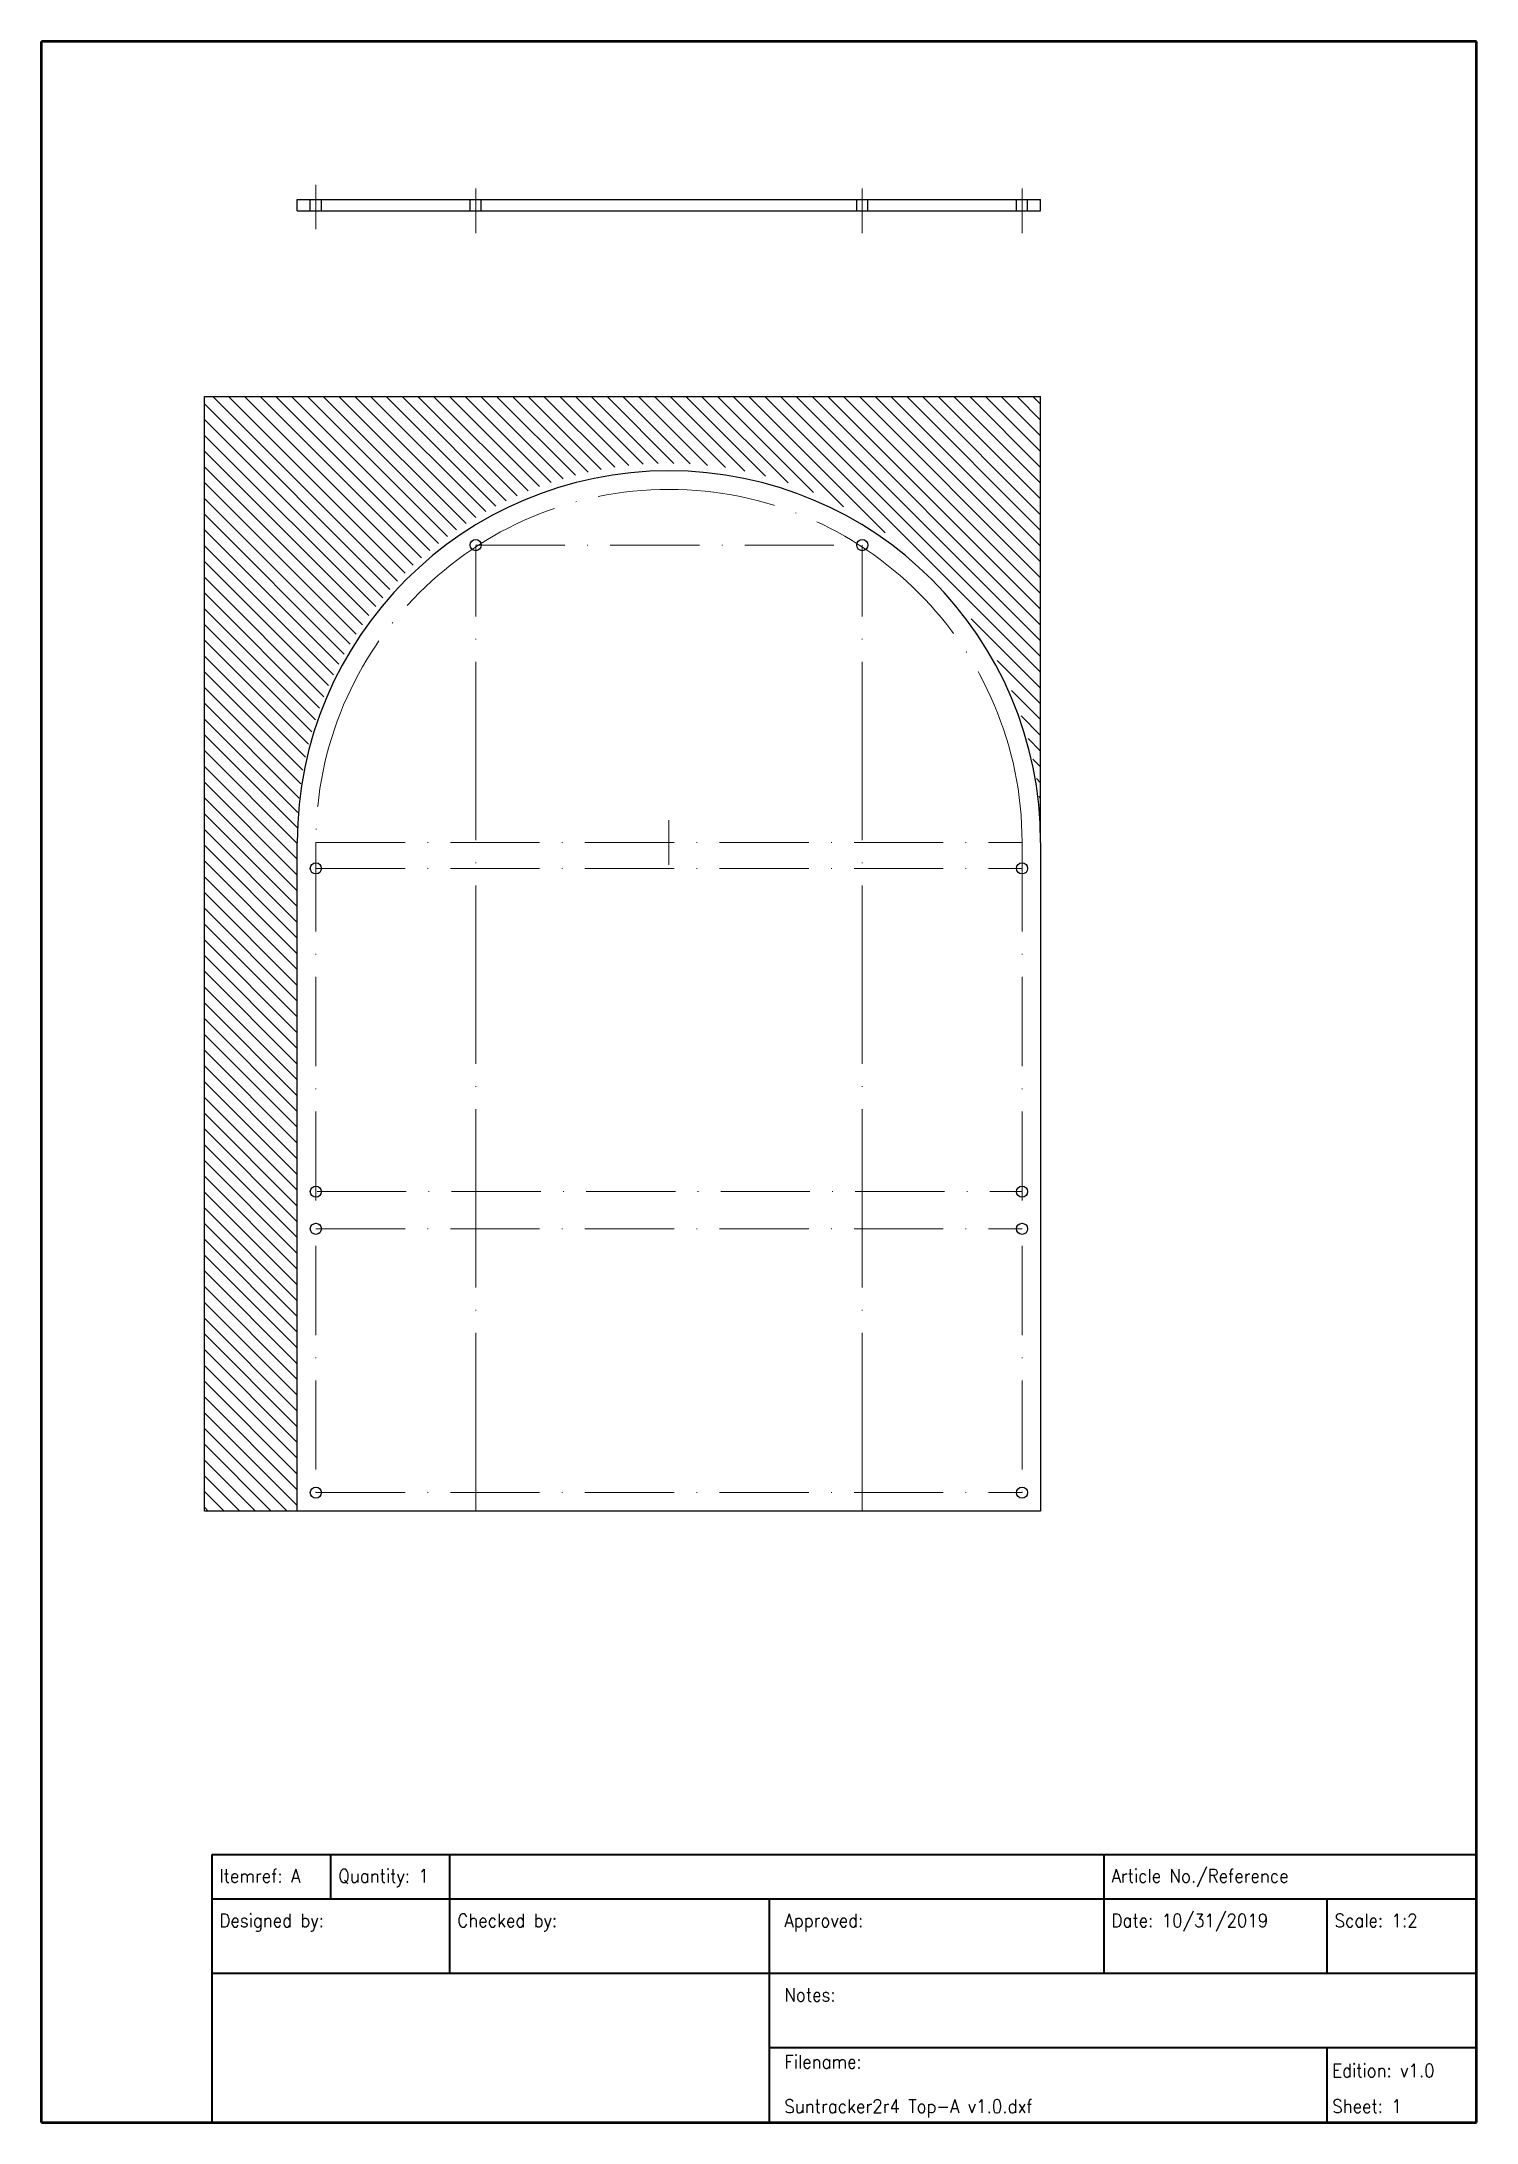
# Model space of a CAD drawing. Header units: millimetres. Extents: x -104 to 89, y -157 to 123.
import ezdxf

# ---------------------------------------------------------------- set-up
doc = ezdxf.new("R2010")
doc.units = ezdxf.units.MM
doc.header["$MEASUREMENT"] = 0
doc.linetypes.add('ACAD_ISO04W100', pattern=[30, 24, -3, 0, -3])
doc.linetypes.add('ACAD_ISO10W100', pattern=[18, 12, -3, 0, -3])
doc.layers.get('0').update_dxf_attribs({"color": 18, "lineweight": 25, "true_color": 0x000000})
for name, color, linetype, lineweight, true_color in [('0 ... Background', 18, 'Continuous', 35, 0x000000), ('0 ... Frame', 18, 'Continuous', 50, 0x000000), ('Bottom Stand ... Construction', 176, 'ACAD_ISO10W100', 13, 0x000080), ('Dimensions', 18, 'Continuous', 25, 0x000000), ('Motor Bridge ... Construction', 176, 'ACAD_ISO10W100', 13, 0x000080), ('Side Stand ... Construction', 18, 'ACAD_ISO04W100', 13, 0x000000), ('Side Stand ... Dimensions', 18, 'Continuous', 13, 0x000000)]:
    doc.layers.add(name, color=color, linetype=linetype, lineweight=lineweight, true_color=true_color)
doc.styles.add('textstyle11', font='Standard')
doc.styles.add('textstyle12', font='Standard')
doc.styles.add('textstyle13', font='Standard')
doc.styles.add('textstyle14', font='Standard')
doc.styles.add('textstyle15', font='Standard')
doc.styles.add('textstyle16', font='Standard')
doc.styles.add('textstyle17', font='Standard')
doc.styles.add('textstyle18', font='Standard')
doc.styles.add('textstyle19', font='Standard')
doc.styles.add('textstyle20', font='Standard')
doc.styles.add('textstyle21', font='Standard')

msp = doc.modelspace()

# ---------------------------------------------------------------- hatches: boundary and pattern name
at = {"layer": 'Side Stand ... Dimensions'}
h = msp.add_hatch(dxfattribs=at)
h.set_pattern_fill('ANSI31', color=256, scale=12, angle=90, style=0, pattern_type=0)
edge = h.paths.add_edge_path(flags=0)
edge.add_line((-40, 75), (30, 75))
edge.add_line((30, 75), (30, 16))
edge.add_arc((-20, 16), 50, 0, 180)
edge.add_line((-70, 16), (-70, -75))
edge.add_line((-70, -75), (-82.5, -75))
edge.add_line((-82.5, -75), (-82.5, 50))
edge.add_line((-82.5, 50), (-82.5, 75))
edge.add_line((-82.5, 75), (-40, 75))

# ---------------------------------------------------------------- linework, layer by layer
for p, q in [((-70, 101.5), (30, 101.5)), ((-70, 100), (-70, 101.5)), ((-68.25, 100), (-68.25, 101.5)), ((-66.75, 100), (-66.75, 101.5)), ((-46.75, 100), (-46.75, 101.5)), ((-45.25, 100), (-45.25, 101.5)), ((5.25, 100), (5.25, 101.5)), ((6.75, 100), (6.75, 101.5)), ((26.75, 100), (26.75, 101.5)), ((28.25, 100), (28.25, 101.5)), ((30, 100), (30, 101.5)), ((-70, 100), (30, 100)), ((30, 15), (30, -75)), ((30, -75), (-70, -75))]:
    msp.add_line(p, q)
for centre in [(-46, 55), (6, 55), (-67.5, 11.5), (27.5, 11.5), (-67.5, -32), (27.5, -32), (-67.5, -37), (27.5, -37), (-67.5, -72.5), (27.5, -72.5)]:
    msp.add_circle(centre, 0.75)
at = {"layer": '0 ... Background', "linetype": 'Continuous'}
for p, q in [((-81.47, -121.18), (88.53, -121.18)), ((-81.47, -127.18), (-81.47, -121.18)), ((-65.47, -127.18), (-65.47, -121.18)), ((-49.47, -127.18), (-49.47, -121.18)), ((38.53, -127.18), (38.53, -121.18)), ((-81.47, -127.18), (88.53, -127.18)), ((-81.47, -157.18), (-81.47, -127.18)), ((-49.47, -137.18), (-49.47, -127.18)), ((-6.47, -137.18), (-6.47, -127.18)), ((38.53, -137.18), (38.53, -127.18)), ((68.53, -137.18), (68.53, -127.18)), ((-81.47, -137.18), (88.53, -137.18)), ((-6.47, -157.18), (-6.47, -137.18)), ((-6.47, -147.18), (88.53, -147.18)), ((68.53, -157.18), (68.53, -147.18)), ((-6.47, -157.18), (-6.47, -152.18))]:
    msp.add_line(p, q, dxfattribs=at)
at = {"layer": '0 ... Frame'}
for p, q in [((-104.39, -157.24), (-104.39, 122.76)), ((88.61, 122.76), (-104.39, 122.76)), ((88.61, -157.24), (88.61, 122.76)), ((-104.39, -157.24), (88.61, -157.24))]:
    msp.add_line(p, q, dxfattribs=at)
at = {"layer": 'Bottom Stand ... Construction'}
for p, q in [((-67.5, 97.5), (-67.5, 103.5)), ((-46, 97), (-46, 103)), ((6, 97), (6, 103)), ((27.5, 97), (27.5, 103)), ((-46, 55), (6, 55)), ((-67.5, 15), (27.5, 15)), ((-67.5, 15), (-67.5, -72.5)), ((27.5, 15), (27.5, -72.5)), ((-67.5, 11.5), (27.5, 11.5)), ((-67.34, -32), (27.5, -32)), ((-67.5, -37), (27.5, -37)), ((-67.5, -72.5), (27.5, -72.5))]:
    msp.add_line(p, q, dxfattribs=at)
at = {"layer": 'Dimensions'}
for p, q in [((-82.5, 50), (-82.5, 75)), ((-82.5, 75), (-40, 75)), ((-40, 75), (30, 75)), ((30, 15), (30, 75)), ((-82.5, -75), (-82.5, 50)), ((-70, -75), (-70, 15)), ((-70, -75), (-82.5, -75))]:
    msp.add_line(p, q, dxfattribs=at)
msp.add_arc((-20, 15), 50, 0, 180, dxfattribs=at)
at = {"layer": 'Motor Bridge ... Construction'}
msp.add_line((-20, 12), (-20, 18), dxfattribs=at)
at = {"layer": 'Side Stand ... Construction'}
for p, q in [((-46, -75), (-46, 54.89)), ((6, -75), (6, 55))]:
    msp.add_line(p, q, dxfattribs=at)
msp.add_arc((-20, 15), 47.5, 0, 180, dxfattribs=at)

# ---------------------------------------------------------------- texts
at = {"layer": '0 ... Background', "linetype": 'Continuous', "lineweight": 25, "char_height": 1.8, "attachment_point": 1}
for s, insert, width, style in [('Itemref: A', (-80.47, -123.18), 100, 'textstyle12'), ('Quantity: 1', (-64.47, -123.18), 100, 'textstyle13'), ('Article No./Reference', (39.53, -123.18), 100, 'textstyle14'), ('Designed by:', (-80.47, -129.18), 100, 'textstyle15'), ('Checked by:', (-48.47, -129.18), 100, 'textstyle16'), ('Approved:\\P\\P', (-4.47, -129.18), 100, 'textstyle17'), ('Date: 10/31/2019', (39.53, -129.18), 100, 'textstyle19'), ('Scale: 1:2', (69.53, -129.18), 100, 'textstyle20'), ('Notes:\\~\\~', (-4.47, -139.18), 200, 'textstyle11'), ('Filename:\\P\\PSuntracker2r4 Top-A v1.0.dxf', (-4.47, -148.18), 100, 'textstyle18')]:
    msp.add_mtext(s, dxfattribs=dict(at, insert=insert, width=width, style=style))
at = {"layer": '0 ... Background', "linetype": 'Continuous', "lineweight": 25, "insert": (69.22, -149.37), "char_height": 1.8, "width": 100, "attachment_point": 1, "line_spacing_factor": 0.8, "style": 'textstyle21'}
msp.add_mtext('Edition: v1.0\\P\\PSheet: 1', dxfattribs=at)

doc.saveas('drawing.dxf')
